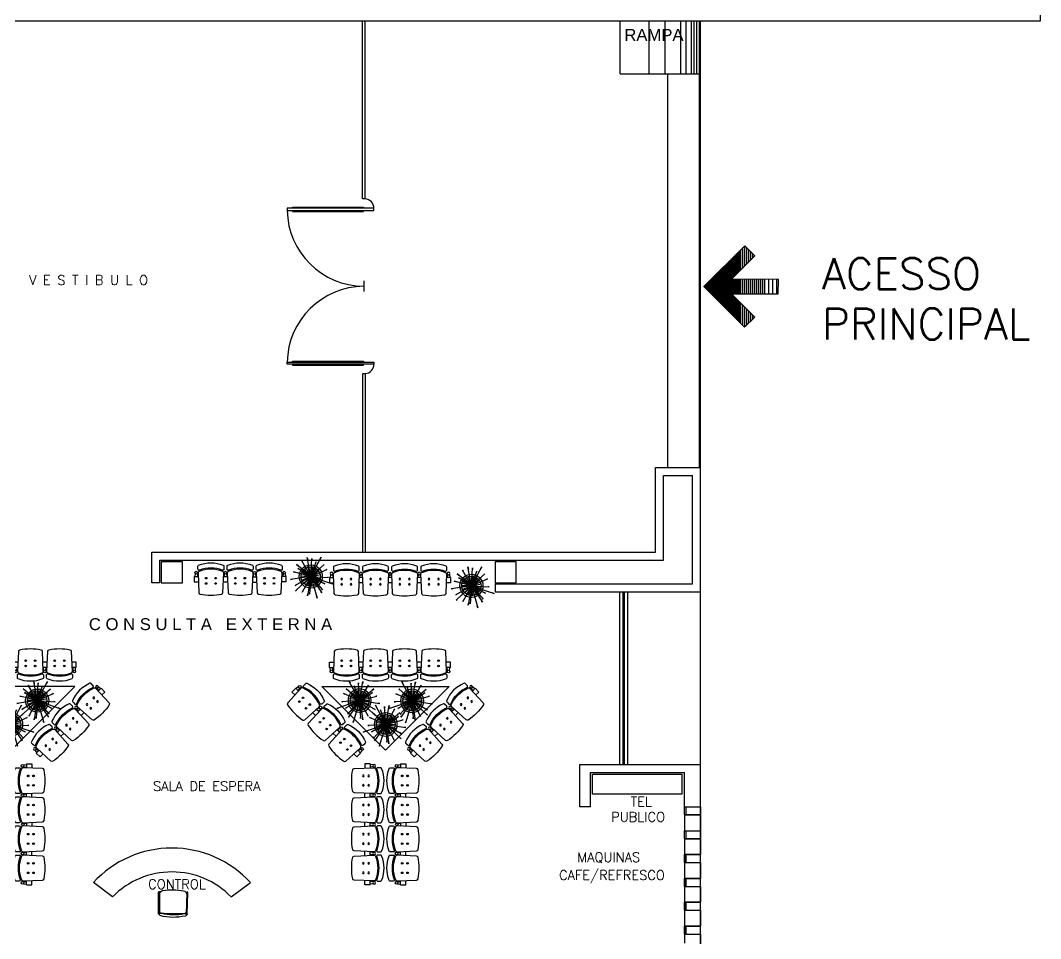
# Model space of a CAD drawing. Extents: x -358 to -207, y -206 to -105.
# Drawn here: x -238.47 to -219.21, y -184.14 to -166.81 of the extents above; entities that cross this region are included whole.
import ezdxf
from ezdxf.enums import TextEntityAlignment as Align

# ---------------------------------------------------------------- set-up
doc = ezdxf.new("R2010")
doc.units = 0
doc.header["$LTSCALE"] = 1.5
doc.header["$MEASUREMENT"] = 0
doc.linetypes.add('HIDDEN', pattern=[0.375, 0.25, -0.125])
doc.linetypes.add('HIDDEN2', pattern=[0.1875, 0.125, -0.0625])
doc.layers.get('0').update_dxf_attribs({"linetype": 'CONTINUOUS'})
for name, color, linetype in [('8CMOB01', 8, 'CONTINUOUS'), ('9CCOLUMNA', 5, 'CONTINUOUS'), ('AMBI', 8, 'CONTINUOUS'), ('AREAS', 253, 'CONTINUOUS'), ('AUX', 8, 'CONTINUOUS'), ('CANCEL', 6, 'CONTINUOUS'), ('CCPTAS', 6, 'CONTINUOUS'), ('PISOS', 6, 'CONTINUOUS'), ('PROY', 7, 'HIDDEN2'), ('RCMURO01', 3, 'CONTINUOUS'), ('RCTEXEJE02', 3, 'CONTINUOUS'), ('ZCMURBAJO', 4, 'CONTINUOUS'), ('ZCTEXT01', 2, 'CONTINUOUS')]:
    doc.layers.add(name, color=color, linetype=linetype)
doc.styles.add('HELV-NF', font='helv-nf', dxfattribs={"height": 0.2})
doc.styles.add('REG-60', font='ROMANS.shx', dxfattribs={"height": 0.195})
doc.styles.add('REG-80', font='ROMANS.shx', dxfattribs={"height": 0.27})

# ---------------------------------------------------------------- blocks, each defined once
blk = doc.blocks.new('S4-PROTO')
for p, q in [((-2.28, 0.1), (-2.206, 0.1)), ((-2.28, 0.1), (-2.28, 0)), ((-2.28, 0), (-2.201, 0)), ((-2.264, 0.159), (-2.27, 0.1)), ((-2.226, 0.159), (-2.22, 0.1)), ((-1.729, 0), (-1.651, 0)), ((-1.724, 0.1), (-1.656, 0.1)), ((-1.709, 0.159), (-1.715, 0.1)), ((-1.671, 0.159), (-1.665, 0.1)), ((-1.174, 0.097), (-1.106, 0.097)), ((-1.159, 0.155), (-1.165, 0.097)), ((-1.121, 0.155), (-1.115, 0.097)), ((-0.629, 0), (-0.551, 0)), ((-0.624, 0.1), (-0.556, 0.1)), ((-0.609, 0.159), (-0.615, 0.1)), ((-0.571, 0.159), (-0.565, 0.1)), ((0, 0), (-0.079, 0)), ((0, 0.1), (-0.074, 0.1)), ((-0.054, 0.159), (-0.06, 0.1)), ((-0.016, 0.159), (-0.01, 0.1)), ((0, 0.1), (0, 0)), ((-1.179, -0.003), (-1.101, -0.003))]:
    blk.add_line(p, q)
for points in [[(-1.72, 0.272), (-1.72, 0.239, -0.522832), (-1.747, 0.221, 0.18), (-2.183, 0.221, -0.522832), (-2.21, 0.239), (-2.21, 0.297, -0.306573), (-2.197, 0.315, -0.192782), (-1.733, 0.315, -0.306573), (-1.72, 0.297), (-1.72, 0.254)], [(-1.17, 0.272), (-1.17, 0.239, -0.522832), (-1.197, 0.221, 0.18), (-1.633, 0.221, -0.522832), (-1.66, 0.239), (-1.66, 0.297, -0.306573), (-1.647, 0.315, -0.192782), (-1.183, 0.315, -0.306573), (-1.17, 0.297), (-1.17, 0.254)], [(-0.62, 0.272), (-0.62, 0.239, -0.522832), (-0.647, 0.221, 0.18), (-1.083, 0.221, -0.522832), (-1.11, 0.239), (-1.11, 0.297, -0.306573), (-1.097, 0.315, -0.192782), (-0.633, 0.315, -0.306573), (-0.62, 0.297), (-0.62, 0.254)], [(-0.07, 0.272), (-0.07, 0.239, -0.522832), (-0.097, 0.221, 0.18), (-0.533, 0.221, -0.522832), (-0.56, 0.239), (-0.56, 0.297, -0.306573), (-0.547, 0.315, -0.192782), (-0.083, 0.315, -0.306573), (-0.07, 0.297), (-0.07, 0.254)]]:
    blk.add_lwpolyline(points, format="xyb")
for points in [[(-2.192, -0.202, 0.346546), (-2.168, -0.231, 0.095695), (-1.762, -0.231, 0.346546), (-1.738, -0.202), (-1.721, 0.167, 0.318973), (-1.74, 0.197, 0.193005), (-2.19, 0.197, 0.318973), (-2.209, 0.167)], [(-1.642, -0.202, 0.346546), (-1.618, -0.231, 0.095695), (-1.212, -0.231, 0.346546), (-1.188, -0.202), (-1.171, 0.167, 0.318973), (-1.19, 0.197, 0.193005), (-1.64, 0.197, 0.318973), (-1.659, 0.167)], [(-1.092, -0.202, 0.346546), (-1.068, -0.231, 0.095695), (-0.662, -0.231, 0.346546), (-0.638, -0.202), (-0.621, 0.167, 0.318973), (-0.64, 0.197, 0.193005), (-1.09, 0.197, 0.318973), (-1.109, 0.167)], [(-0.542, -0.202, 0.346546), (-0.518, -0.231, 0.095695), (-0.112, -0.231, 0.346546), (-0.088, -0.202), (-0.071, 0.167, 0.318973), (-0.09, 0.197, 0.193005), (-0.54, 0.197, 0.318973), (-0.559, 0.167)]]:
    blk.add_lwpolyline(points, format="xyb", close=True)
for centre, radius in [((-2.245, 0.175), 0.025), ((-1.69, 0.175), 0.025), ((-1.14, 0.172), 0.025), ((-0.59, 0.175), 0.025), ((-0.035, 0.175), 0.025), ((-2.055, 0.07), 0.015), ((-1.875, 0.07), 0.015), ((-1.505, 0.07), 0.015), ((-1.325, 0.07), 0.015), ((-0.955, 0.07), 0.015), ((-0.775, 0.07), 0.015), ((-0.405, 0.07), 0.015), ((-0.225, 0.07), 0.015), ((-2.055, -0.03), 0.015), ((-1.875, -0.03), 0.015), ((-1.505, -0.03), 0.015), ((-1.325, -0.03), 0.015), ((-0.955, -0.03), 0.015), ((-0.775, -0.03), 0.015), ((-0.405, -0.03), 0.015), ((-0.225, -0.03), 0.015)]:
    blk.add_circle(centre, radius)
blk = doc.blocks.new('PLANTA')
at = {"color": 8}
for q in [(-0.17, 0.127), (-0.094, 0.161), (-0.035, 0.153), (-0.017, 0.191), (0.049, 0.18), (0.115, 0.165), (0.139, 0.123), (0.007, 0.106), (-0.218, 0.006), (-0.18, 0.048), (-0.177, -0.053), (-0.165, -0.119), (-0.139, -0.123), (-0.113, -0.208), (-0.106, -0.004), (-0.098, 0.04), (-0.095, -0.047), (-0.074, 0.076), (-0.068, -0.081), (-0.038, -0.203), (-0.036, 0.1), (-0.029, -0.102), (0.05, 0.094), (0.147, 0.069), (0.216, 0.065), (0.089, 0.059), (0.106, 0.01), (0.109, -0.223), (0.17, -0.067), (0.015, -0.105), (0.056, -0.09), (0.088, -0.059), (0.105, -0.018), (0.123, -0.139), (0.186, -0.011), (0.049, -0.159), (-0.011, -0.186)]:
    blk.add_line((0, 0), q, dxfattribs=at)
at = {"color": 2}
for p, q in [((-0.17, 0.127), (-0.156, 0.117)), ((-0.094, 0.161), (-0.087, 0.15)), ((-0.035, 0.153), (-0.031, 0.137)), ((-0.017, 0.191), (-0.016, 0.17)), ((0.049, 0.18), (0.046, 0.167)), ((0.115, 0.165), (0.101, 0.145)), ((0.139, 0.123), (0.13, 0.115)), ((-0.218, 0.006), (-0.205, 0.006)), ((-0.18, 0.048), (-0.167, 0.044)), ((0.147, 0.069), (0.132, 0.062)), ((0.216, 0.065), (0.195, 0.059)), ((-0.177, -0.053), (-0.162, -0.048)), ((0.17, -0.067), (0.155, -0.061)), ((0.186, -0.011), (0.173, -0.01)), ((-0.165, -0.119), (-0.149, -0.107)), ((-0.139, -0.123), (-0.13, -0.115)), ((-0.113, -0.208), (-0.105, -0.192)), ((-0.038, -0.203), (-0.035, -0.19)), ((-0.011, -0.186), (-0.01, -0.173)), ((0.049, -0.159), (0.045, -0.144)), ((0.109, -0.223), (0.101, -0.205)), ((0.123, -0.139), (0.115, -0.13))]:
    blk.add_line(p, q, dxfattribs=at)
at = {"color": 7}
blk.add_circle((0, 0), 0.12, dxfattribs=at)
at = {"color": 8}
blk.add_circle((0, 0), 0.1, dxfattribs=at)
blk = doc.blocks.new('S3-PROTO')
for p, q in [((-0.849, 0.409), (-0.855, 0.35)), ((-0.811, 0.409), (-0.805, 0.35)), ((-0.294, 0.409), (-0.3, 0.35)), ((-0.256, 0.409), (-0.25, 0.35)), ((0.256, 0.405), (0.25, 0.347)), ((0.294, 0.405), (0.3, 0.347)), ((0.811, 0.409), (0.805, 0.35)), ((0.849, 0.409), (0.855, 0.35)), ((-0.865, 0.35), (-0.791, 0.35)), ((-0.865, 0.35), (-0.865, 0.25)), ((-0.865, 0.25), (-0.786, 0.25)), ((-0.314, 0.25), (-0.236, 0.25)), ((-0.309, 0.35), (-0.241, 0.35)), ((0.236, 0.247), (0.314, 0.247)), ((0.241, 0.347), (0.309, 0.347)), ((0.865, 0.25), (0.786, 0.25)), ((0.865, 0.35), (0.791, 0.35)), ((0.865, 0.35), (0.865, 0.25))]:
    blk.add_line(p, q)
for points in [[(-0.305, 0.522), (-0.305, 0.489, -0.522832), (-0.332, 0.471, 0.18), (-0.768, 0.471, -0.522832), (-0.795, 0.489), (-0.795, 0.547, -0.306573), (-0.782, 0.565, -0.192782), (-0.318, 0.565, -0.306573), (-0.305, 0.547), (-0.305, 0.504)], [(0.245, 0.522), (0.245, 0.489, -0.522832), (0.218, 0.471, 0.18), (-0.218, 0.471, -0.522832), (-0.245, 0.489), (-0.245, 0.547, -0.306573), (-0.232, 0.565, -0.192782), (0.232, 0.565, -0.306573), (0.245, 0.547), (0.245, 0.504)], [(0.795, 0.522), (0.795, 0.489, -0.522832), (0.768, 0.471, 0.18), (0.332, 0.471, -0.522832), (0.305, 0.489), (0.305, 0.547, -0.306573), (0.318, 0.565, -0.192782), (0.782, 0.565, -0.306573), (0.795, 0.547), (0.795, 0.504)]]:
    blk.add_lwpolyline(points, format="xyb")
for points in [[(-0.777, 0.048, 0.346546), (-0.753, 0.019, 0.095695), (-0.347, 0.019, 0.346546), (-0.323, 0.048), (-0.306, 0.417, 0.318973), (-0.325, 0.447, 0.193005), (-0.775, 0.447, 0.318973), (-0.794, 0.417)], [(-0.227, 0.048, 0.346546), (-0.203, 0.019, 0.095695), (0.203, 0.019, 0.346546), (0.227, 0.048), (0.244, 0.417, 0.318973), (0.225, 0.447, 0.193005), (-0.225, 0.447, 0.318973), (-0.244, 0.417)], [(0.323, 0.048, 0.346546), (0.347, 0.019, 0.095695), (0.753, 0.019, 0.346546), (0.777, 0.048), (0.794, 0.417, 0.318973), (0.775, 0.447, 0.193005), (0.325, 0.447, 0.318973), (0.306, 0.417)]]:
    blk.add_lwpolyline(points, format="xyb", close=True)
for centre, radius in [((-0.83, 0.425), 0.025), ((-0.275, 0.425), 0.025), ((0.275, 0.422), 0.025), ((0.83, 0.425), 0.025), ((-0.64, 0.32), 0.015), ((-0.64, 0.22), 0.015), ((-0.46, 0.32), 0.015), ((-0.46, 0.22), 0.015), ((-0.09, 0.32), 0.015), ((-0.09, 0.22), 0.015), ((0.09, 0.32), 0.015), ((0.09, 0.22), 0.015), ((0.46, 0.32), 0.015), ((0.46, 0.22), 0.015), ((0.64, 0.32), 0.015), ((0.64, 0.22), 0.015)]:
    blk.add_circle(centre, radius)
blk = doc.blocks.new('SILLAOFI')
for points in [[(-0.257, 0.486), (-0.265, 0.075, 1), (-0.246, 0.075), (-0.238, 0.485, 0.414214)], [(-0.223, 0.472, 0.090876), (-0.231, 0.453, 0.012225), (-0.24, 0.408, 0.324037)], [(0.265, 0.408, 0.012225), (0.256, 0.453, 0.090876), (0.248, 0.472, 0.005372)], [(0.282, 0.486), (0.289, 0.075, -1), (0.27, 0.075), (0.263, 0.485, -0.414214)], [(-0.245, 0.113, 0.001055), (-0.244, 0.109, 0.324037)], [(-0.244, 0.109, 0.324037), (-0.182, 0.045, 0.086198), (0.207, 0.045, 0.324037), (0.269, 0.109, 0.001055), (0.27, 0.113, 0.311995)]]:
    blk.add_lwpolyline(points, format="xyb")
blk.add_lwpolyline([(0.25, 0.52, 0.12069), (-0.226, 0.52, 1), (-0.207, 0.473, -0.114598), (0.232, 0.473, 1)], format="xyb", close=True)
for centre, radius, start, end in [((-0.248, 0.485), 0.00952, 359, 179), ((0.012, -1.344), 1.829, 82.9817, 97.0183), ((0.273, 0.485), 0.00952, 1, 181)]:
    blk.add_arc(centre, radius, start, end)
blk = doc.blocks.new('ACCESO')
at = {"layer": 'AUX'}
h = blk.add_hatch(dxfattribs=at)
h.set_pattern_fill('ANSI31', color=8, scale=0.05, angle=315, style=0)
h.set_pattern_definition([(0, (-72.816159, -24.6572084), (2e-18, 0.00625), [])])
h.paths.add_polyline_path([(0, 0), (-0.098, -0.098), (0.098, -0.098)])
h = blk.add_hatch(dxfattribs=at)
h.set_pattern_fill('ANSI31', color=8, scale=0.1, angle=315, style=0)
h.set_pattern_definition([(0, (-72.816159, -24.657208), (4e-18, 0.0125), [])])
h.paths.add_polyline_path([(0.098, -0.098), (-0.098, -0.098), (-0.343, -0.343), (0.342, -0.343)])
h = blk.add_hatch(dxfattribs=at)
h.set_pattern_fill('ANSI31', color=8, scale=0.2, angle=315, style=0)
h.set_pattern_definition([(0, (-72.81616, -24.657208), (9e-18, 0.025), [])])
h.paths.add_polyline_path([(0.342, -0.343), (-0.343, -0.343), (-0.679, -0.678), (-0.293, -0.678), (-0.137, -0.522), (-0.137, -0.678), (0.136, -0.678), (0.136, -0.522), (0.292, -0.678), (0.677, -0.678)])
h = blk.add_hatch(dxfattribs=at)
h.set_pattern_fill('ANSI31', color=8, scale=0.3, angle=315, style=0)
h.set_pattern_definition([(0, (-72.81616, -24.65721), (1e-17, 0.0375), [])])
h.paths.add_polyline_path([(0.77, -0.771), (0.677, -0.678), (0.292, -0.678), (0.577, -0.964)])
h.paths.add_polyline_path([(-0.293, -0.678), (-0.679, -0.678), (-0.771, -0.77), (-0.579, -0.963)])
h.paths.add_polyline_path([(0.136, -0.678), (-0.137, -0.678), (-0.137, -1.134), (0.135, -1.134)])
h = blk.add_hatch(dxfattribs=at)
h.set_pattern_fill('ANSI31', color=8, scale=0.6, angle=315, style=0)
h.set_pattern_definition([(0, (-72.81616, -24.65721), (2e-17, 0.075), [])])
h.paths.add_polyline_path([(0.135, -1.134), (-0.137, -1.134), (-0.137, -1.405), (0.135, -1.406)])
at = {"layer": 'AUX', "color": 3}
blk.add_lwpolyline([(0.136, -0.522), (0.577, -0.964), (0.77, -0.771), (0, 0), (-0.771, -0.77), (-0.579, -0.963), (-0.137, -0.522), (-0.137, -1.405), (0.135, -1.406)], close=True, dxfattribs=at)

msp = doc.modelspace()

# ---------------------------------------------------------------- linework, layer by layer
at = {"layer": '8CMOB01'}
for p, q in [((-236.732, -183.358), (-237.092, -183.085)), ((-234.489, -183.358), (-234.128, -183.085))]:
    msp.add_line(p, q, dxfattribs=at)
msp.add_lwpolyline([(-225.981, -181.038), (-225.981, -181.418), (-227.669, -181.418), (-227.669, -181.038)], close=True, dxfattribs=at)
for radius, start, end in [(2.017, 42.711, 137.289), (1.567, 44.3004, 135.6996)]:
    msp.add_arc((-235.61, -184.453), radius, start, end, dxfattribs=at)
at = {"layer": '9CCOLUMNA'}
for points in [[(-235.41, -177.43), (-235.41, -177.03), (-235.81, -177.03), (-235.81, -177.43)], [(-229.11, -177.43), (-229.11, -177.03), (-229.51, -177.03), (-229.51, -177.43)]]:
    msp.add_lwpolyline(points, close=True, dxfattribs=at)
at = {"layer": 'AREAS'}
msp.add_lwpolyline([(-229.284, -133.83), (-270.91, -133.83), (-270.91, -151.83), (-273.93, -151.83), (-273.93, -155.83), (-263.71, -155.83), (-263.71, -191.83), (-225.63, -191.83), (-225.63, -166.817), (-219.21, -166.817), (-219.21, -158.85), (-222.81, -158.85), (-222.81, -148.48), (-227.603, -148.48, 0.916198)], format="xyb", close=True, dxfattribs=at)
at = {"layer": 'CANCEL', "ltscale": 0.06}
for p, q in [((-227.16, -177.6), (-227.16, -180.86)), ((-227.1, -177.6), (-227.1, -180.86)), ((-227.07, -177.6), (-227.07, -180.86)), ((-227.01, -177.6), (-227.01, -180.86)), ((-225.93, -181.81), (-225.93, -181.66)), ((-225.9, -181.81), (-225.9, -181.66)), ((-225.93, -182.26), (-225.93, -182.11)), ((-225.9, -182.26), (-225.9, -182.11)), ((-225.93, -182.71), (-225.93, -182.56)), ((-225.9, -182.71), (-225.9, -182.56)), ((-225.93, -183.16), (-225.93, -183.01)), ((-225.9, -183.16), (-225.9, -183.01)), ((-225.93, -183.61), (-225.93, -183.46)), ((-225.9, -183.61), (-225.9, -183.46)), ((-225.93, -184.06), (-225.93, -183.91)), ((-225.9, -184.06), (-225.9, -183.91))]:
    msp.add_line(p, q, dxfattribs=at)
for points in [[(-225.93, -181.81), (-225.93, -181.66), (-225.63, -181.66), (-225.63, -181.81)], [(-225.93, -182.26), (-225.93, -182.11), (-225.63, -182.11), (-225.63, -182.26)], [(-225.93, -182.56), (-225.93, -182.71), (-225.63, -182.71), (-225.63, -182.56)], [(-225.93, -183.01), (-225.93, -183.16), (-225.63, -183.16), (-225.63, -183.01)], [(-225.93, -183.46), (-225.93, -183.61), (-225.63, -183.61), (-225.63, -183.46)], [(-225.93, -183.91), (-225.93, -184.06), (-225.63, -184.06), (-225.63, -183.91)]]:
    msp.add_lwpolyline(points, close=True, dxfattribs=at)
at = {"layer": 'CCPTAS'}
for p, q in [((-232.01, -170.177), (-232.01, -166.817)), ((-231.96, -170.177), (-231.96, -166.817)), ((-231.96, -170.177), (-232.01, -170.177)), ((-231.985, -171.73), (-231.985, -171.93)), ((-232.01, -173.482), (-232.01, -176.85)), ((-231.96, -173.482), (-232.01, -173.482)), ((-231.96, -173.482), (-231.96, -176.85))]:
    msp.add_line(p, q, dxfattribs=at)
for points in [[(-231.795, -170.397), (-231.795, -170.357), (-233.433, -170.357), (-233.433, -170.397)], [(-233.333, -170.347), (-233.333, -170.337), (-231.995, -170.337), (-231.995, -170.347)], [(-233.333, -170.407), (-233.333, -170.417), (-231.995, -170.417), (-231.995, -170.407)], [(-231.795, -173.262), (-231.795, -173.302), (-233.433, -173.302), (-233.433, -173.262)], [(-233.333, -173.252), (-233.333, -173.242), (-231.995, -173.242), (-231.995, -173.252)], [(-233.333, -173.312), (-233.333, -173.322), (-231.995, -173.322), (-231.995, -173.312)]]:
    msp.add_lwpolyline(points, close=True, dxfattribs=at)
for centre, radius, start, end in [((-231.98, -170.361), 0.184, 1.0584, 83.9625), ((-231.977, -170.374), 1.456, 180.9284, 269.6684), ((-231.977, -173.286), 1.456, 90.3316, 179.0716), ((-231.97, -173.303), 0.175, 273.2395, 0.1298)]:
    msp.add_arc(centre, radius, start, end, dxfattribs=at)
at = {"layer": 'PISOS'}
for p, q in [((-227.15, -167.817), (-227.15, -166.817)), ((-226.6, -167.817), (-226.6, -166.817)), ((-226.3, -167.817), (-226.3, -166.817)), ((-226, -167.817), (-226, -166.817)), ((-225.9, -167.817), (-225.9, -166.817)), ((-225.8, -167.817), (-225.8, -166.817)), ((-225.75, -167.817), (-225.75, -166.817)), ((-225.7, -167.817), (-225.7, -166.817)), ((-225.65, -175.25), (-225.65, -166.817)), ((-227.15, -167.817), (-225.65, -167.817)), ((-226.25, -175.25), (-226.25, -167.817))]:
    msp.add_line(p, q, dxfattribs=at)
at = {"layer": 'PROY', "linetype": 'HIDDEN2', "ltscale": 2}
msp.add_line((-225.63, -175.25), (-225.63, -166.817), dxfattribs=at)
at = {"layer": 'PROY', "linetype": 'HIDDEN', "ltscale": 0.06}
msp.add_line((-225.63, -180.86), (-225.63, -177.6), dxfattribs=at)
at = {"layer": 'RCMURO01'}
for p, q in [((-219.21, -166.817), (-219.21, -166.667)), ((-238.93, -166.817), (-219.21, -166.817)), ((-226.48, -175.25), (-225.63, -175.25)), ((-226.33, -175.4), (-225.78, -175.4)), ((-235.99, -176.85), (-226.48, -176.85)), ((-235.99, -177.43), (-235.99, -176.85)), ((-235.84, -177), (-226.33, -177)), ((-235.84, -177.43), (-235.84, -177)), ((-235.84, -177.43), (-235.99, -177.43)), ((-229.51, -177.45), (-225.78, -177.45)), ((-229.51, -177.6), (-225.63, -177.6)), ((-227.91, -180.86), (-225.63, -180.86)), ((-227.71, -181.01), (-225.93, -181.01)), ((-225.93, -181.66), (-225.63, -181.66)), ((-225.93, -181.81), (-225.93, -182.11)), ((-225.93, -181.81), (-225.63, -181.81)), ((-225.63, -181.81), (-225.63, -182.11)), ((-225.93, -182.11), (-225.63, -182.11)), ((-225.93, -182.26), (-225.93, -182.56)), ((-225.93, -182.26), (-225.63, -182.26)), ((-225.63, -182.26), (-225.63, -182.56)), ((-225.93, -182.56), (-225.63, -182.56)), ((-225.93, -182.71), (-225.93, -183.01)), ((-225.93, -182.71), (-225.63, -182.71)), ((-225.63, -182.71), (-225.63, -183.01)), ((-225.93, -183.01), (-225.63, -183.01)), ((-225.93, -183.16), (-225.93, -183.46)), ((-225.93, -183.16), (-225.63, -183.16)), ((-225.63, -183.16), (-225.63, -183.46)), ((-225.93, -183.46), (-225.63, -183.46)), ((-225.93, -183.61), (-225.93, -183.91)), ((-225.93, -183.61), (-225.63, -183.61)), ((-225.63, -183.61), (-225.63, -183.91)), ((-225.93, -183.91), (-225.63, -183.91)), ((-225.93, -184.06), (-225.93, -184.23)), ((-225.93, -184.06), (-225.63, -184.06)), ((-225.63, -184.06), (-225.63, -191.83))]:
    msp.add_line(p, q, dxfattribs=at)
at = {"layer": 'RCMURO01', "ltscale": 0.06}
for p, q in [((-226.48, -176.85), (-226.48, -175.25)), ((-226.48, -176.85), (-226.48, -175.25)), ((-225.63, -177.6), (-225.63, -175.25)), ((-226.33, -177), (-226.33, -175.4)), ((-225.78, -177.45), (-225.78, -175.4)), ((-229.51, -177.45), (-229.51, -177.6)), ((-227.91, -181.66), (-227.91, -180.86)), ((-227.71, -181.66), (-227.71, -181.01)), ((-225.93, -181.66), (-225.93, -181.01)), ((-225.63, -181.66), (-225.63, -180.86)), ((-227.71, -181.66), (-227.91, -181.66))]:
    msp.add_line(p, q, dxfattribs=at)
at = {"layer": 'ZCMURBAJO', "color": 4}
for points in [[(-237.442, -179.388), (-239.842, -179.388), (-238.642, -180.588)], [(-232.777, -179.388), (-230.377, -179.388), (-231.577, -180.588)]]:
    msp.add_lwpolyline(points, close=True, dxfattribs=at)

# ---------------------------------------------------------------- block references
at = {"layer": '8CMOB01', "color": 8}
for name, p, rotation in [('S3-PROTO', (-234.323, -177.661), 3.155093374063167e-12), ('S4-PROTO', (-239.697, -178.928), 180), ('S4-PROTO', (-232.632, -178.928), 180), ('S3-PROTO', (-232.908, -180.278), 315.0000000000031), ('S4-PROTO', (-238.254, -180.848), 90), ('S4-PROTO', (-231.192, -180.848), 90)]:
    msp.add_blockref(name, p, dxfattribs=dict(at, rotation=rotation))
at = {"layer": '8CMOB01', "color": 8, "xscale": -1}
msp.add_blockref('S4-PROTO', (-232.632, -177.428), dxfattribs=at)
for name, p, rotation in [('S3-PROTO', (-237.311, -180.278), 44.99999999999689), ('S3-PROTO', (-230.249, -180.278), 44.99999999999689), ('S4-PROTO', (-231.965, -180.848), 270)]:
    msp.add_blockref(name, p, dxfattribs=dict(at, rotation=rotation))
at = {"layer": '8CMOB01', "extrusion": (0, 0, -1), "zscale": -1, "rotation": 181.0000000000009}
msp.add_blockref('SILLAOFI', (235.596, -183.195), dxfattribs=at)
at = {"layer": 'AMBI', "color": 3, "yscale": 1.81918294875451, "zscale": 1.81918294875451}
for p, xscale, rotation in [((-232.989, -177.308), 1.81918294875451, 45.00000000000005), ((-229.956, -177.485), 1.81918294875451, 45.00000000000005), ((-238.153, -179.652), 1.81918294875451, 45.00000000000005), ((-232.067, -179.652), -1.81918294875451, 314.9999999999999), ((-231.075, -179.657), -1.81918294875451, 314.9999999999999), ((-238.646, -180.102), 1.81918294875451, 45.00000000000005), ((-231.573, -180.102), -1.81918294875451, 314.9999999999999)]:
    msp.add_blockref('PLANTA', p, dxfattribs=dict(at, xscale=xscale, rotation=rotation))
at = {"layer": 'ZCTEXT01', "ltscale": 0.06, "rotation": 90}
msp.add_blockref('ACCESO', (-225.567, -171.834), dxfattribs=at)

# ---------------------------------------------------------------- texts
at = {"style": 'REG-60'}
for s, p in [('ACESSO', (-223.34, -171.885)), ('PRINCIPAL', (-223.34, -172.832))]:
    msp.add_text(s, height=0.585, dxfattribs=at).set_placement(p)
at = {"layer": 'RCTEXEJE02', "style": 'HELV-NF'}
msp.add_text('RAMPA', height=0.225, dxfattribs=at).set_placement((-226.51, -167.197), align=Align.CENTER)
at = {"layer": 'RCTEXEJE02', "color": 0, "style": 'HELV-NF'}
msp.add_text('C O N S U L T A   E X T E R N A ', height=0.225, dxfattribs=at).set_placement((-234.837, -178.321), align=Align.CENTER)
at = {"layer": 'ZCTEXT01', "color": 0, "style": 'REG-80'}
for s, p in [('V E S T I B U L O', (-237.183, -171.803)), ('SALA DE ESPERA', (-234.951, -181.358)), ('TEL', (-226.749, -181.65)), ('PUBLICO', (-226.809, -181.938)), ('MAQUINAS', (-227.363, -182.699)), ('CAFE/REFRESCO', (-227.302, -183.036)), ('CONTROL', (-235.515, -183.209))]:
    msp.add_text(s, height=0.18, dxfattribs=at).set_placement(p, align=Align.CENTER)

doc.saveas('drawing.dxf')
